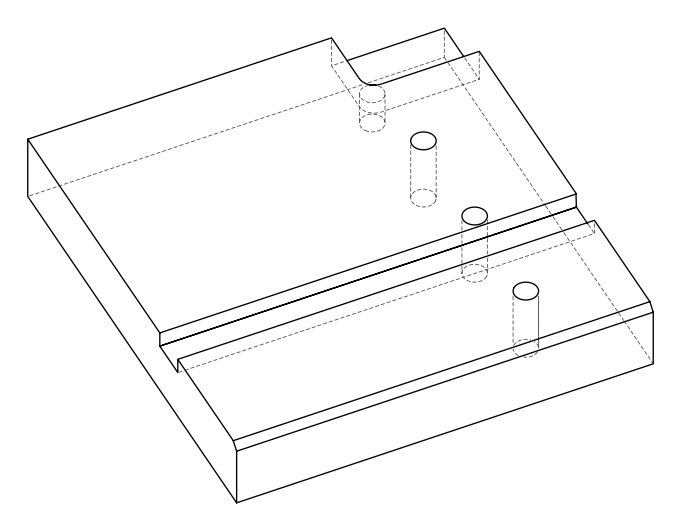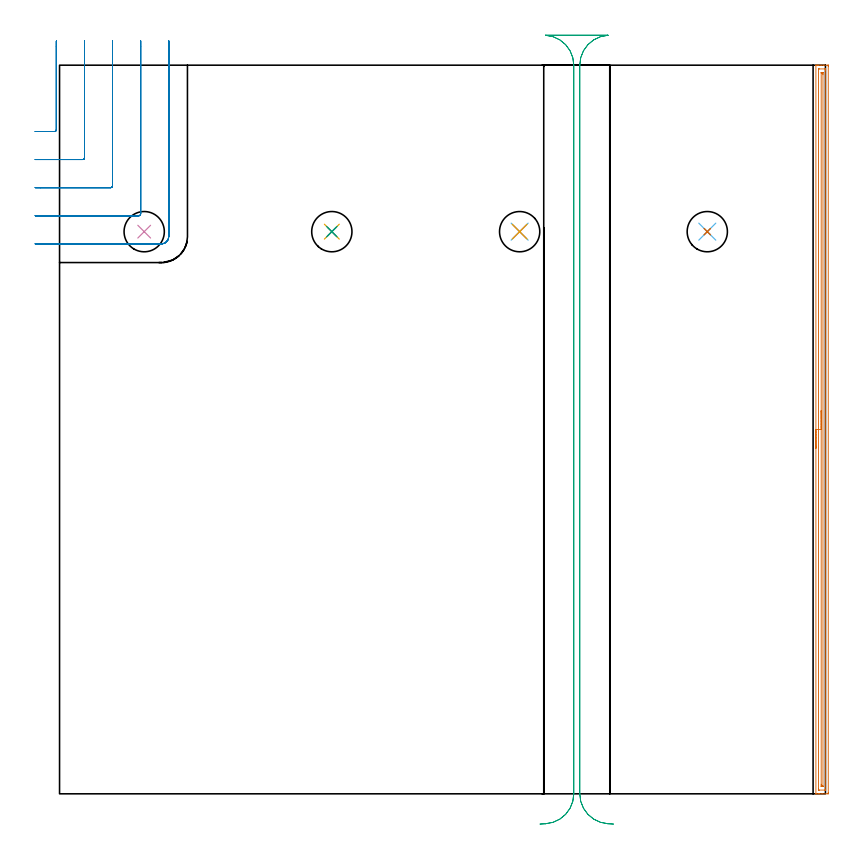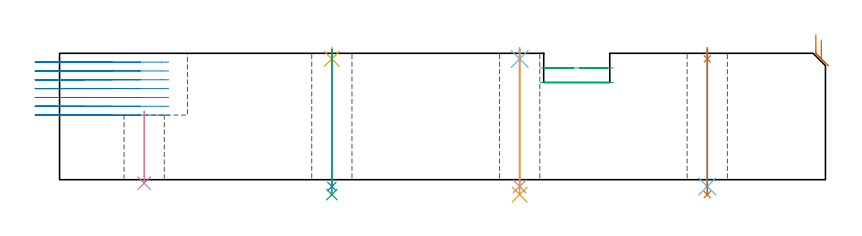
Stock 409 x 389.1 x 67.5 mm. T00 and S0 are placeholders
(PLAN: 13 operations, 10 tool changes, 24.6 min)
(1 AREA_MILL | FG_CHAMFER_SURFACE | UGT0205_001 | 9.51 min | 8475 mm3)
(2 MILL_CORNER_NOTCH_RECTANGULAR | CORNER_NOTCH_RECTANGULAR | UGT0201_094 | Follow Part, ap 5, ae 75% | 9.26 min | 236203 mm3)
(3 MILL_RECTANGULAR_SLOT | SLOT_RECTANGULAR | UGT0201_004 | Follow Part, ap 8, ae 75% | 3.69 min | 213767 mm3)
(4 INDEXABLE_INSERT_DRILL_THROUGH_HOLE_FROM_SOLID | STEP1HOLE | NXT0302_014 | 0.16 min | 12455 mm3)
(5 SPOT_DRILL | STEP1HOLE_1 | NXT0321_9005460120000 | 0.05 min | 182 mm3)
(6 SPOT_DRILL_1 | STEP1HOLE_2 | NXT0321_9005460120000 | 0.05 min | 210 mm3)
(7 SPOT_DRILL_2 | STEP1HOLE_3 | NXT0321_9005460120000 | 0.05 min | 155 mm3)
(8 DRILL_THROUGH_HOLE_INTO_CENTER | STEP1HOLE_1 | NXT0301_087 | 0.29 min | 6922 mm3)
(9 DRILL_TO_ENLARGE_THROUGH_HOLE | STEP1HOLE_1 | UGT0301_052 | 0.31 min | 17359 mm3)
(10 DRILL_THROUGH_HOLE_INTO_CENTER_1 | STEP1HOLE_2 | NXT0301_087 | 0.29 min | 6932 mm3)
(11 DRILL_TO_ENLARGE_THROUGH_HOLE_1 | STEP1HOLE_2 | UGT0301_052 | 0.31 min | 17369 mm3)
(12 DRILL_THROUGH_HOLE_INTO_CENTER_2 | STEP1HOLE_3 | NXT0301_087 | 0.29 min | 6883 mm3)
(13 DRILL_TO_ENLARGE_THROUGH_HOLE_2 | STEP1HOLE_3 | UGT0301_052 | 0.31 min | 17505 mm3)
(TOOL UGT0205_001 | Chamfer Mill 20 x 3 x 45 deg. | D20 FL50 Z2)
(TOOL UGT0201_094 | End mill 20 mm | D20 FL38 Z4)
(TOOL UGT0201_004 | End Mill 32 mm | D32 FL53 Z6)
(TOOL NXT0302_014 | Index. Insert Drill 21.5mm [880-D2150L25-03] | D21.5 PA176 FL65 Z2)
(TOOL NXT0321_9005460120000 | NC Spot Drill, 142deg, 12mm, Carbide, Uncoated | D12 PA142 FL30 Z2)
(TOOL NXT0301_087 | Carbide Drill 11.6mm [860.1-1160-058A1-MM 2214] | D11.6 PA140 FL72 Z2)
(TOOL UGT0301_052 | Twist Drill 21.5 mm | D21.5 PA118 FL150 Z2)
(OP 1 AREA_MILL)
G17 G21 G94 G90
T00 M6
G54
G17 G0 G90 X403.9 Y184.55 S1061 M3
G43 Z77.5 H0
G94 G1 Y184.588 Z76.628 F250.
Y184.702 Z75.763
Y184.891 Z74.912
Y185.153 Z74.08
Y185.487 Z73.274
Y185.89 Z72.5
Y186.358 Z71.764
Y186.89 Z71.072
Y187.479 Z70.429
Y188.122 Z69.839
Y188.814 Z69.308
Y189.55 Z68.84
Y190.324 Z68.437
Y191.13 Z68.103
Y191.962 Z67.841
Y192.813 Z67.652
Y193.678 Z67.538
Y194.55 Z67.5
Y388.924
X403.903 Y389.091 Z67.488
X403.92 Y389.095 Z67.471
X403.967 Y389.098 Z67.424
X404.387 Y389.1 Z67.012
X404.71 Z66.689
X405.413 Z65.982
X406.658 Z64.739
X408.093 Z63.302
X409.88 Y389.099 Z61.516
X410.495 Y389.097 Z60.902
X410.497 Y389.094 Z60.9
X410.5 Y388.477
Y0.623
X410.497 Y0.006
X410.495 Y0.003 Z60.902
X409.88 Y0. Z61.516
X407.21 Z64.185
X405.764 Z65.632
X405.413 Z65.982
X404.387 Z67.012
X403.968 Z67.424
X403.92 Z67.47
X403.903 Y0.008 Z67.488
X403.9 Y0.175 Z67.5
Y194.55
X405.314 Z66.086
X405.315 Y386.789 Z66.085
X405.316 Y386.888 Z66.084
X405.321 Y387.076 Z66.079
X405.413 Y387.09 Z65.987
X405.898 Y387.099 Z65.502
X408.577 Y387.1 Z62.823
X408.987 Y387.098 Z62.413
X409.045 Y387.095 Z62.355
X409.075 Y387.091 Z62.325
X409.08 Y386.986 Z62.32
X409.085 Y386.789 Z62.315
X409.086 Y386.69 Z62.314
Y386.591
X409.085 Y2.311 Z62.315
X409.084 Y2.212 Z62.316
X409.079 Y2.023 Z62.321
X408.987 Y2.01 Z62.413
X408.502 Y2.001 Z62.898
X405.823 Y2. Z65.577
X405.413 Y2.002 Z65.987
X405.355 Y2.005 Z66.045
X405.325 Y2.009 Z66.075
X405.32 Y2.114 Z66.08
X405.315 Y2.311 Z66.085
X405.314 Y2.41 Z66.086
Y2.509
Y194.55
X406.728 Z64.672
X406.729 Y384.903 Z64.671
X406.73 Y385.02 Z64.67
X406.733 Y385.078 Z64.667
X406.734 Y385.086 Z64.666
X406.75 Y385.09 Z64.65
X406.806 Y385.095 Z64.594
X407.003 Y385.099 Z64.397
X407.2 Y385.1 Z64.2
X407.397 Y385.099 Z64.003
X407.529 Y385.098 Z63.871
X407.634 Y385.093 Z63.766
X407.663 Y385.09 Z63.737
X407.665 Y385.084 Z63.735
X407.668 Y385.059 Z63.732
X407.67 Y384.903 Z63.73
X407.671 Y384.431 Z63.729
X407.672 Y384.009 Z63.728
X407.671 Y4.197 Z63.729
X407.67 Y4.079 Z63.73
X407.667 Y4.022 Z63.733
X407.666 Y4.014 Z63.734
X407.65 Y4.01 Z63.75
X407.594 Y4.005 Z63.806
X407.397 Y4.001 Z64.003
X407.2 Y4. Z64.2
X407.003 Y4.001 Z64.397
X406.871 Y4.002 Z64.529
X406.766 Y4.007 Z64.634
X406.737 Y4.01 Z64.663
X406.735 Y4.016 Z64.665
X406.732 Y4.04 Z64.668
X406.73 Y4.197 Z64.67
X406.729 Y4.669 Z64.671
X406.728 Y5.091 Z64.672
Y194.55
Y195.422 Z64.71
Y196.286 Z64.823
Y197.138 Z65.012
Y197.97 Z65.275
Y198.776 Z65.608
Y199.55 Z66.011
Y200.286 Z66.48
Y200.978 Z67.011
Y201.621 Z67.6
Y202.21 Z68.244
Y202.741 Z68.936
Y203.21 Z69.672
Y203.613 Z70.445
Y203.947 Z71.251
Y204.209 Z72.083
Y204.398 Z72.935
Y204.512 Z73.8
Y204.55 Z74.672
G0 Z77.5
M5
M2
(OP 2 MILL_CORNER_NOTCH_RECTANGULAR)
G17 G21 G94 G90
T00 M6
G54
G17 G0 G90 X-13. Y353.7 S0 M3
G43 Z77.5 H0
Z62.786
G94 G1 X-10. F250.
X-2.694 F500.
G3 X-1.7 Y354.694 R1.
G1 Y398.954
Y401.954 F250.
G0 Z77.5
X-13. Y338.7
Z62.786
G1 X-10.
X12.306 F500.
G3 X13.3 Y339.694 R1.
G1 Y399.1
Y402.1 F250.
G0 Z77.5
X-13. Y323.7
Z62.786
G1 X-10.
X27.305 F500.
G3 X28.3 Y324.695 R1.
G1 Y399.1
Y402.1 F250.
G0 Z77.5
X-13. Y308.7
Z62.786
G1 X-10.
X42.305 F500.
G3 X43.3 Y309.695 R1.
G1 Y399.1
Y402.1 F250.
G0 Z77.5
X-13. Y293.7
Z62.786
G1 X-10.
X54.4 F500.
G3 X58.3 Y297.6 R3.9
G1 Y399.1
Y402.1 F250.
G0 Z77.5
X-13. Y353.7
Z58.071
G1 X-10.
X-2.694 F500.
G3 X-1.7 Y354.694 R1.
G1 Y398.954
Y401.954 F250.
G0 Z77.5
X-13. Y338.7
Z58.071
G1 X-10.
X12.306 F500.
G3 X13.3 Y339.694 R1.
G1 Y399.1
Y402.1 F250.
G0 Z77.5
X-13. Y323.7
Z58.071
G1 X-10.
X27.305 F500.
G3 X28.3 Y324.695 R1.
G1 Y399.1
Y402.1 F250.
G0 Z77.5
X-13. Y308.7
Z58.071
G1 X-10.
X42.305 F500.
G3 X43.3 Y309.695 R1.
G1 Y399.1
Y402.1 F250.
G0 Z77.5
X-13. Y293.7
Z58.071
G1 X-10.
X54.4 F500.
G3 X58.3 Y297.6 R3.9
G1 Y399.1
Y402.1 F250.
G0 Z77.5
X-13. Y353.7
Z53.357
G1 X-10.
X-2.694 F500.
G3 X-1.7 Y354.694 R1.
G1 Y398.954
Y401.954 F250.
G0 Z77.5
X-13. Y338.7
Z53.357
G1 X-10.
X12.306 F500.
G3 X13.3 Y339.694 R1.
G1 Y399.1
Y402.1 F250.
G0 Z77.5
X-13. Y323.7
Z53.357
G1 X-10.
X27.305 F500.
G3 X28.3 Y324.695 R1.
G1 Y399.1
Y402.1 F250.
G0 Z77.5
X-13. Y308.7
Z53.357
G1 X-10.
X42.305 F500.
G3 X43.3 Y309.695 R1.
G1 Y399.1
Y402.1 F250.
G0 Z77.5
X-13. Y293.7
Z53.357
G1 X-10.
X54.4 F500.
G3 X58.3 Y297.6 R3.9
G1 Y399.1
Y402.1 F250.
G0 Z77.5
X-13. Y353.7
Z48.643
G1 X-10.
X-2.694 F500.
G3 X-1.7 Y354.694 R1.
G1 Y398.954
Y401.954 F250.
G0 Z77.5
X-13. Y338.7
Z48.643
G1 X-10.
X12.306 F500.
G3 X13.3 Y339.694 R1.
G1 Y399.1
Y402.1 F250.
G0 Z77.5
X-13. Y323.7
Z48.643
G1 X-10.
X27.305 F500.
G3 X28.3 Y324.695 R1.
G1 Y399.1
Y402.1 F250.
G0 Z77.5
X-13. Y308.7
Z48.643
G1 X-10.
X42.305 F500.
G3 X43.3 Y309.695 R1.
G1 Y399.1
Y402.1 F250.
G0 Z77.5
X-13. Y293.7
Z48.643
G1 X-10.
X54.4 F500.
G3 X58.3 Y297.6 R3.9
G1 Y399.1
Y402.1 F250.
G0 Z77.5
X-13. Y353.7
Z43.929
G1 X-10.
X-2.694 F500.
G3 X-1.7 Y354.694 R1.
G1 Y398.954
Y401.954 F250.
G0 Z77.5
X-13. Y338.7
Z43.929
G1 X-10.
X12.306 F500.
G3 X13.3 Y339.694 R1.
G1 Y399.1
Y402.1 F250.
G0 Z77.5
X-13. Y323.7
Z43.929
G1 X-10.
X27.305 F500.
G3 X28.3 Y324.695 R1.
G1 Y399.1
Y402.1 F250.
G0 Z77.5
X-13. Y308.7
Z43.929
G1 X-10.
X42.305 F500.
G3 X43.3 Y309.695 R1.
G1 Y399.1
Y402.1 F250.
G0 Z77.5
X-13. Y293.7
Z43.929
G1 X-10.
X54.4 F500.
G3 X58.3 Y297.6 R3.9
G1 Y399.1
Y402.1 F250.
G0 Z77.5
X-13. Y353.7
Z39.214
G1 X-10.
X-2.694 F500.
G3 X-1.7 Y354.694 R1.
G1 Y398.954
Y401.954 F250.
G0 Z77.5
X-13. Y338.7
Z39.214
G1 X-10.
X12.306 F500.
G3 X13.3 Y339.694 R1.
G1 Y399.1
Y402.1 F250.
G0 Z77.5
X-13. Y323.7
Z39.214
G1 X-10.
X27.305 F500.
G3 X28.3 Y324.695 R1.
G1 Y399.1
Y402.1 F250.
G0 Z77.5
X-13. Y308.7
Z39.214
G1 X-10.
X42.305 F500.
G3 X43.3 Y309.695 R1.
G1 Y399.1
Y402.1 F250.
G0 Z77.5
X-13. Y293.7
Z39.214
G1 X-10.
X54.4 F500.
G3 X58.3 Y297.6 R3.9
G1 Y399.1
Y402.1 F250.
G0 Z77.5
X-13. Y353.7
Z34.5
G1 X-10.
X-2.694 F500.
G3 X-1.7 Y354.694 R1.
G1 Y398.954
Y401.954 F250.
G0 Z77.5
X-13. Y338.7
Z34.5
G1 X-10.
X12.306 F500.
G3 X13.3 Y339.694 R1.
G1 Y399.1
Y402.1 F250.
G0 Z77.5
X-13. Y323.7
Z34.5
G1 X-10.
X27.305 F500.
G3 X28.3 Y324.695 R1.
G1 Y399.1
Y402.1 F250.
G0 Z77.5
X-13. Y308.7
Z34.5
G1 X-10.
X42.305 F500.
G3 X43.3 Y309.695 R1.
G1 Y399.1
Y402.1 F250.
G0 Z77.5
X-13. Y293.7
Z34.5
G1 X-10.
X54.4 F500.
G3 X58.3 Y297.6 R3.9
G1 Y399.1
Y402.1 F250.
G0 Z77.5
M5
M2
(OP 3 MILL_RECTANGULAR_SLOT)
G17 G21 G94 G90
T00 M6
G54
G17 G0 G90 X295.815 Y-16.154 S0 M3
G43 Z77.5 H0
Z59.7
G94 G1 X292.821 Y-15.97 F250.
G2 X277.8 Y0. R16. F500.
G1 Y389.1
G2 X292.82 Y405.07 R16.
G1 Y405.1
X259.58
Y405.07
G2 X274.6 Y389.1 R16.
G1 Y0.
G2 X259.579 Y-15.97 R16.
G1 X256.585 Y-16.154 F250.
G0 X295.815 Z51.9
G1 X292.821 Y-15.97
G2 X277.8 Y0. R16. F500.
G1 Y389.1
G2 X292.82 Y405.07 R16.
G1 Y405.1
X259.58
Y405.07
G2 X274.6 Y389.1 R16.
G1 Y0.
G2 X259.579 Y-15.97 R16.
G1 X256.585 Y-16.154 F250.
G0 Z77.5
M5
M2
(OP 4 INDEXABLE_INSERT_DRILL_THROUGH_HOLE_FROM_SOLID)
G17 G21 G94 G90
T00 M6
G54
G17 G0 G90 X45.2 Y300.2 S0 M3
G43 Z77.5 H1
G94 G81 G98 Z-1.875 F250. R36.5
G80
M5
M2
(OP 5 SPOT_DRILL)
G17 G21 G94 G90
T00 M6
G54
G17 G0 G90 X145.4 Y300.2 S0 M3
G43 Z77.5 H0
G94 G81 G98 Z64.5 F250. R70.5
G80
M5
M2
(OP 6 SPOT_DRILL_1)
G17 G21 G94 G90
T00 M6
G54
G17 G0 G90 X245.7 Y300.2 S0 M3
G43 Z77.5 H0
G94 G81 G98 Z64.5 F250. R70.5
G80
M5
M2
(OP 7 SPOT_DRILL_2)
G17 G21 G94 G90
T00 M6
G54
G17 G0 G90 X345.9 Y300.2 S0 M3
G43 Z77.5 H0
G94 G81 G98 Z64.5 F250. R70.5
G80
M5
M2
(OP 8 DRILL_THROUGH_HOLE_INTO_CENTER)
G17 G21 G94 G90
T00 M6
G54
G17 G0 G90 X145.4 Y300.2 S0 M3
G43 Z77.5 H1
G94 G73 G98 Z-3.611 F250. Q10.159 R69.5
G80
M5
M2
(OP 9 DRILL_TO_ENLARGE_THROUGH_HOLE)
G17 G21 G94 G90
T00 M6
G54
G17 G0 G90 X145.4 Y300.2 S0 M3
G43 Z77.5 H0
G94 G73 G98 Z-7.959 F250. Q18.865 R69.5
G80
M5
M2
(OP 10 DRILL_THROUGH_HOLE_INTO_CENTER_1)
G17 G21 G94 G90
T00 M6
G54
G17 G0 G90 X245.7 Y300.2 S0 M3
G43 Z77.5 H1
G94 G73 G98 Z-3.611 F250. Q10.159 R69.5
G80
M5
M2
(OP 11 DRILL_TO_ENLARGE_THROUGH_HOLE_1)
G17 G21 G94 G90
T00 M6
G54
G17 G0 G90 X245.7 Y300.2 S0 M3
G43 Z77.5 H0
G94 G73 G98 Z-7.959 F250. Q18.865 R69.5
G80
M5
M2
(OP 12 DRILL_THROUGH_HOLE_INTO_CENTER_2)
G17 G21 G94 G90
T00 M6
G54
G17 G0 G90 X345.9 Y300.2 S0 M3
G43 Z77.5 H1
G94 G73 G98 Z-3.611 F250. Q10.159 R69.5
G80
M5
M2
(OP 13 DRILL_TO_ENLARGE_THROUGH_HOLE_2)
G17 G21 G94 G90
T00 M6
G54
G17 G0 G90 X345.9 Y300.2 S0 M3
G43 Z77.5 H0
G94 G73 G98 Z-7.959 F250. Q18.865 R69.5
G80
M5
M2
